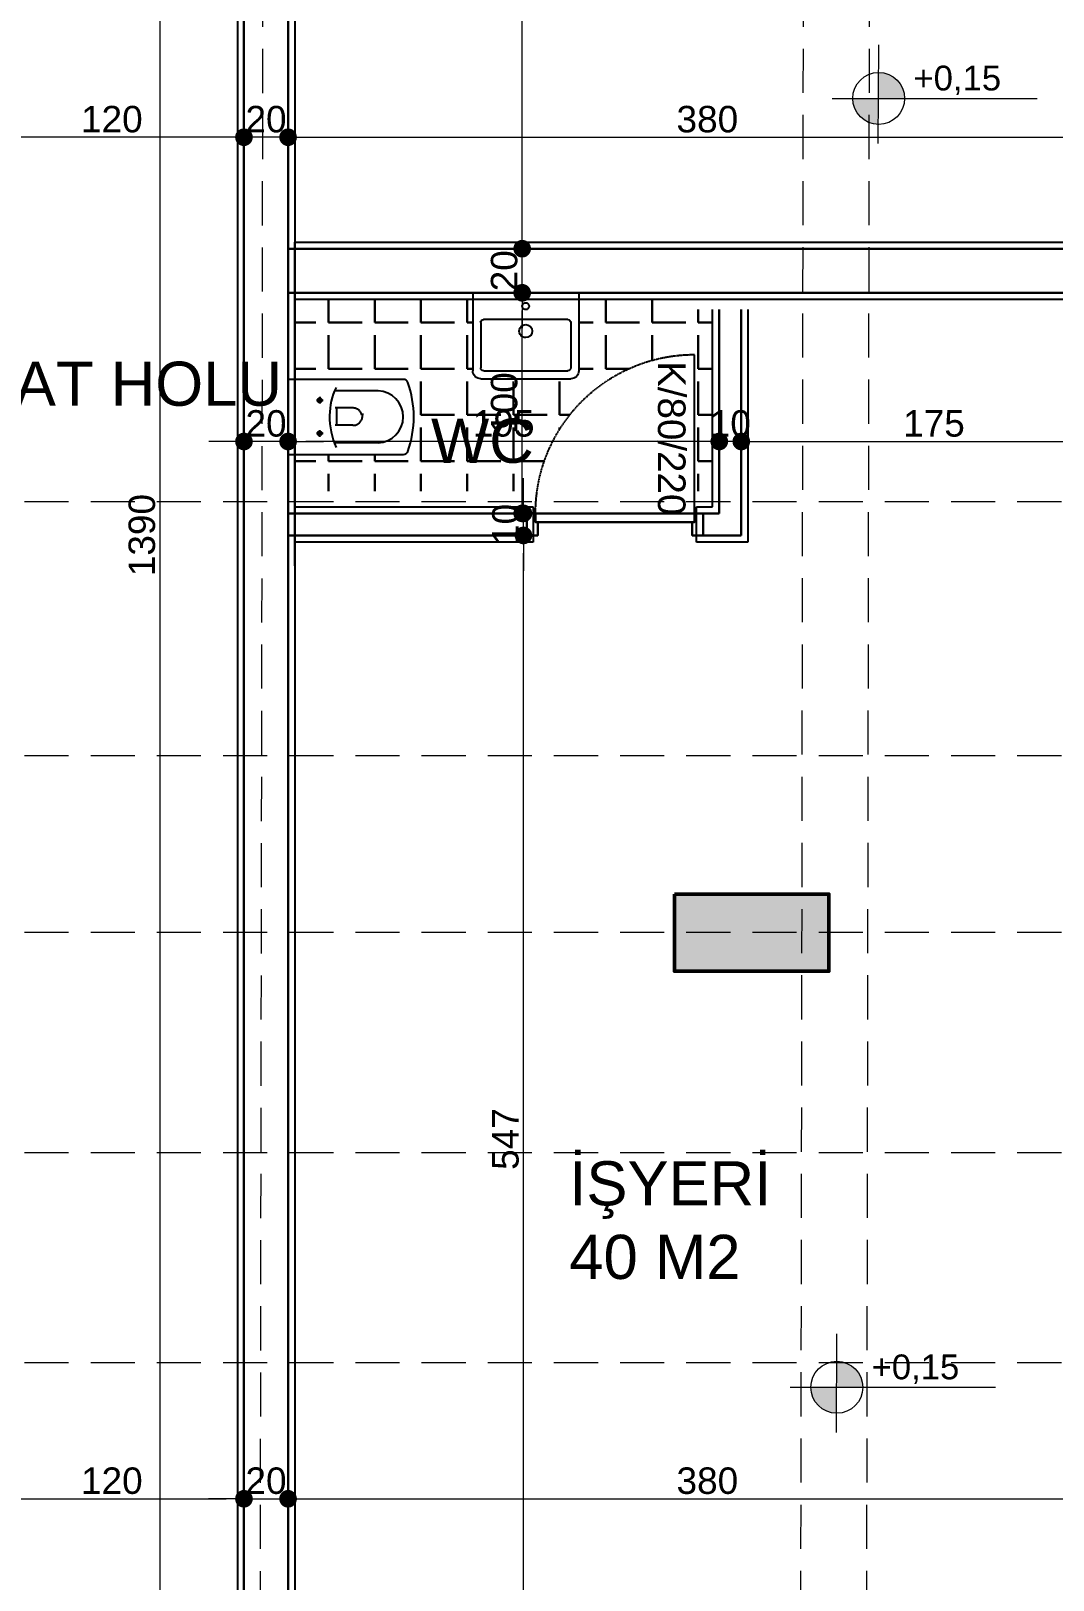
# Model space of a CAD drawing. Header units: millimetres. Extents: x 38129 to 72024, y -56282 to 16512.
# Drawn here: x 46297 to 46760, y -44649 to -43947 of the extents above; entities that cross this region are included whole.
import ezdxf

# ---------------------------------------------------------------- set-up
doc = ezdxf.new("R2010")
doc.units = ezdxf.units.MM
doc.linetypes.add('CENTER2', pattern=[1.125, 0.75, -0.125, 0.125, -0.125])
doc.linetypes.add('HIDDEN', pattern=[0.375, 0.25, -0.125])
for name, color, linetype, lineweight in [('AKS', 55, 'HIDDEN', 0), ('COLUMN4', 3, 'Continuous', 50), ('DIŞÖLÇÜ', 37, 'Continuous', 0), ('DUVAR', 255, 'Continuous', 30), ('KAPI', 4, 'Continuous', 30), ('KOT', 7, 'Continuous', 20), ('M', 210, 'Continuous', 30), ('mahal', 7, 'Continuous', 5), ('pencere+KAPI', 1, 'Continuous', 0), ('TARAMA', 252, 'Continuous', 0), ('ölçü İÇ', 31, 'Continuous', 0)]:
    doc.layers.add(name, color=color, linetype=linetype, lineweight=lineweight)
for name, color, linetype in [('HIDDEN', 1, 'HIDDEN'), ('sıva', 41, 'Continuous'), ('tefriş', 42, 'Continuous')]:
    doc.layers.add(name, color=color, linetype=linetype)
doc.styles.add('icdisolcu_yazi', font='arial.ttf')
doc.styles.get("Standard").update_dxf_attribs({"font": 'arial.ttf'})
doc.styles.add('style1', font='arial.ttf')
doc.dimstyles.new('İç Ölçü', dxfattribs={"dimtxt": 12, "dimasz": 8, "dimexe": 5, "dimexo": 0, "dimgap": 2, "dimtad": 1, "dimdec": 0, "dimzin": 12, "dimdsep": 46, "dimtxsty": 'icdisolcu_yazi', "dimblk": 'DOT', "dimcen": 8, "dimdle": 5, "dimclrd": 256, "dimclre": 256, "dimclrt": 7, "dimadec": 0, "dimazin": 3, "dimtfac": 1, "dimtdec": 0, "dimtix": 1, "dimtmove": 2, "dimatfit": 3, "dimldrblk": 'DOT', "dimfxl": 0, "dimtolj": 1, "dimtzin": 0, "dimlwd": -1, "dimlwe": -1, "dimarcsym": 0})

# ---------------------------------------------------------------- blocks, each defined once
blk = doc.blocks.new('_Dot')
at = {"color": 0, "lineweight": -2}
blk.add_line((-0.5, 0), (-1, 0), dxfattribs=at)
at = {"color": 0, "lineweight": 30, "const_width": 0.5}
blk.add_lwpolyline([(-0.25, 0, 1), (0.25, 0, 1)], format="xyb", close=True, dxfattribs=at)
blk = doc.blocks.new('*D830')
at = {"layer": 'Defpoints', "color": 0, "lineweight": 120, "transparency": 16777216}
for p in [(46354.98, -43480.42), (46354.98, -44870.74), (46354.98, -44870.74)]:
    blk.add_point(p, dxfattribs=at)
at = {"layer": 'ölçü İÇ', "transparency": 16777216}
for p, q in [((46354.98, -43480.42), (46359.98, -43480.42)), ((46354.98, -44870.74), (46359.98, -44870.74))]:
    blk.add_line(p, q, dxfattribs=at)
at = {"layer": 'ölçü İÇ', "linetype": 'Continuous', "transparency": 16777216}
blk.add_line((46354.98, -43488.42), (46354.98, -44862.74), dxfattribs=at)
at = {"layer": 'ölçü İÇ', "transparency": 16777216, "xscale": 8, "yscale": 8, "zscale": 8}
for p, rotation in [((46354.98, -43480.42), 90), ((46354.98, -44870.74), 270)]:
    blk.add_blockref('_Dot', p, dxfattribs=dict(at, rotation=rotation))
at = {"layer": 'ölçü İÇ', "color": 7, "transparency": 16777216, "insert": (46346.85, -44175.58), "char_height": 12, "attachment_point": 5, "rotation": 90, "style": 'icdisolcu_yazi'}
blk.add_mtext('\\A1;1390', dxfattribs=at)
blk = doc.blocks.new('duravit-caro-asma-62')
for p, q in [((-458.1, 117.6), (-259.3, 117.6)), ((-387, 1), (-387.6, -2.9)), ((-386.1, 4.7), (-387, 1)), ((-385, 8.2), (-386.1, 4.7)), ((-383.7, 11.7), (-385, 8.2)), ((-382.1, 15), (-383.7, 11.7)), ((-380.3, 18.1), (-382.1, 15)), ((-378.3, 21.1), (-380.3, 18.1)), ((-376.1, 23.8), (-378.3, 21.1)), ((-373.7, 26.4), (-376.1, 23.8)), ((-371.1, 28.7), (-373.7, 26.4)), ((-368.2, 30.8), (-371.1, 28.7)), ((-365.2, 32.7), (-368.2, 30.8)), ((-362, 34.3), (-365.2, 32.7)), ((-358.6, 35.7), (-362, 34.3)), ((-355, 36.8), (-358.6, 35.7)), ((-351.2, 37.5), (-355, 36.8)), ((-347.3, 38), (-351.2, 37.5)), ((-343.1, 38.2), (-347.3, 38)), ((-344.1, 38.2), (-264.1, 38.2)), ((-271.2, 37.2), (-271.2, -41.8)), ((-388, -6.8), (-388.1, -6.8)), ((-388.1, -6.8), (-388, -10.8)), ((-387.6, -2.9), (-388, -6.8)), ((-388, -10.8), (-387.6, -14.7)), ((-387.6, -14.7), (-386.9, -10.6)), ((-386.9, -10.6), (-386, -14.3)), ((-386, -14.3), (-384.8, -10)), ((-384.8, -10), (-383.4, -13.5)), ((-383.4, -13.5), (-381.8, -16.8)), ((-381.8, -16.8), (-379.9, -20)), ((-379.9, -20), (-377.8, -23.1)), ((-377.8, -23.1), (-375.5, -25.9)), ((-375.5, -25.9), (-372.9, -28.5)), ((-372.9, -28.5), (-370.2, -30.9)), ((-370.2, -30.9), (-367.2, -33.1)), ((-367.2, -33.1), (-364.1, -35.1)), ((-364.1, -35.1), (-360.7, -36.7)), ((-360.7, -36.7), (-357.2, -38.2)), ((-357.2, -38.2), (-353.4, -39.3)), ((-353.4, -39.3), (-349.5, -40.1)), ((-349.5, -40.1), (-345.4, -40.6)), ((-345.4, -40.6), (-341.1, -40.8)), ((-264.1, -41.8), (-340.1, -41.8)), ((-458.1, -117.6), (-260.9, -117.6))]:
    blk.add_line(p, q)
at = {"color": 4, "linetype": 'CENTER2', "ltscale": 30}
for p, q in [((-208.9, 75), (-176.5, 75)), ((-193.4, 90.5), (-193.4, 57.4)), ((-193.4, -90.5), (-193.4, -57.4)), ((-208.9, -75), (-176.5, -75))]:
    blk.add_line(p, q, dxfattribs=at)
blk.add_lwpolyline([(-50, 165, 0.414214), (-55, 170), (-573.2, 170, 0.320013), (-592.1, 156.5, 0.178212), (-592.1, -156.5, 0.320013), (-573.2, -170), (-55, -170, 0.414214), (-50, -165)], format="xyb", close=True)
for centre in [(-193.4, 75), (-193.4, -75)]:
    blk.add_circle(centre, 10)
for centre, radius, start, end in [((-454.3, 0), 117.7, 91.83895, 268.16105), ((-598.4, -3.9), 360.4, 359.66393, 23.20637), ((-541.7, -3.9), 303.7, 334.68731, 359.59491)]:
    blk.add_arc(centre, radius, start, end)
blk = doc.blocks.new('A$C5F901649')
at = {"layer": 'tefriş'}
for p, q in [((0, 0), (0, 29.48)), ((3, 32.48), (37, 32.48)), ((4.12, 29.48), (35.88, 29.48)), ((40, 0), (40, 29.48)), ((2.97, 11.25), (3, 28.35)), ((37.03, 11.25), (37, 28.35)), ((35.91, 10.13), (4.09, 10.13)), ((0, 0), (20, 0)), ((40, 0), (20, 0))]:
    blk.add_line(p, q, dxfattribs=at)
for centre, radius, start, end in [((3, 29.48), 3, 90, 180), ((4.12, 28.35), 1.13, 90, 179.92376), ((35.88, 28.35), 1.13, 0.07624, 90), ((37, 29.48), 3, 0, 90), ((20, 14.45), 2.48, 90, 270), ((20, 14.45), 2.48, 270, 90), ((4.09, 11.25), 1.13, 179.92376, 270), ((20, 5.05), 1.31, 90, 270), ((20, 5.05), 1.31, 270, 90), ((35.91, 11.25), 1.13, 270, 0.07624)]:
    blk.add_arc(centre, radius, start, end, dxfattribs=at)
blk = doc.blocks.new('*U11')
for p, q in [((4, 0), (0, 0)), ((76, 0), (80, 0))]:
    blk.add_line(p, q)
blk.add_lwpolyline([(4, 0), (76, 0), (76, -4), (4, -4)], close=True)
for points in [[(0, -10), (5, -10), (5, -4)], [(80, -10), (75, -10), (75, -4)]]:
    blk.add_lwpolyline(points)
at = {"layer": 'DUVAR'}
for p, q in [((0, 0), (0, -10)), ((80, 0), (80, -10))]:
    blk.add_line(p, q, dxfattribs=at)
at = {"layer": 'HIDDEN'}
blk.add_line((4, 0), (4, 72), dxfattribs=at)
blk.add_arc((4, 0), 72, 0, 90, dxfattribs=at)
blk = doc.blocks.new('*D889')
at = {"layer": 'Defpoints', "color": 0, "lineweight": 120, "transparency": 16777216}
for p in [(46519.78, -44165.74), (46521.25, -44165.74), (46519.78, -44175.74)]:
    blk.add_point(p, dxfattribs=at)
at = {"layer": 'ölçü İÇ', "linetype": 'Continuous', "transparency": 16777216}
for p, q in [((46519.78, -44157.74), (46519.78, -44149.74)), ((46519.78, -44175.74), (46519.78, -44165.74)), ((46519.78, -44183.74), (46519.78, -44191.74))]:
    blk.add_line(p, q, dxfattribs=at)
at = {"layer": 'ölçü İÇ', "transparency": 16777216}
for p, q in [((46521.25, -44165.74), (46514.78, -44165.74)), ((46519.78, -44175.74), (46524.78, -44175.74))]:
    blk.add_line(p, q, dxfattribs=at)
at = {"layer": 'ölçü İÇ', "transparency": 16777216, "xscale": 8, "yscale": 8, "zscale": 8}
for p, rotation in [((46519.78, -44165.74), 270), ((46519.78, -44175.74), 90)]:
    blk.add_blockref('_Dot', p, dxfattribs=dict(at, rotation=rotation))
at = {"layer": 'ölçü İÇ', "color": 7, "transparency": 16777216, "insert": (46511.65, -44170.74), "char_height": 12, "attachment_point": 5, "rotation": 90, "style": 'icdisolcu_yazi'}
blk.add_mtext('\\A1;10', dxfattribs=at)
blk = doc.blocks.new('*D890')
at = {"layer": 'Defpoints', "color": 0, "lineweight": 120, "transparency": 16777216}
for p in [(46519.2, -44065.75), (46520.82, -44065.75), (46521.25, -44165.74)]:
    blk.add_point(p, dxfattribs=at)
at = {"layer": 'ölçü İÇ', "transparency": 16777216}
for p, q in [((46520.82, -44065.75), (46514.2, -44065.75)), ((46521.25, -44165.74), (46514.2, -44165.74))]:
    blk.add_line(p, q, dxfattribs=at)
at = {"layer": 'ölçü İÇ', "linetype": 'Continuous', "transparency": 16777216}
blk.add_line((46519.2, -44157.74), (46519.2, -44073.75), dxfattribs=at)
at = {"layer": 'ölçü İÇ', "transparency": 16777216, "xscale": 8, "yscale": 8, "zscale": 8}
for p, rotation in [((46519.2, -44065.75), 90), ((46519.2, -44165.74), 270)]:
    blk.add_blockref('_Dot', p, dxfattribs=dict(at, rotation=rotation))
at = {"layer": 'ölçü İÇ', "color": 7, "transparency": 16777216, "insert": (46511.08, -44115.75), "char_height": 12, "attachment_point": 5, "rotation": 90, "style": 'icdisolcu_yazi'}
blk.add_mtext('\\A1;100', dxfattribs=at)
blk = doc.blocks.new('*D891')
at = {"layer": 'Defpoints', "color": 0, "lineweight": 120, "transparency": 16777216}
for p in [(46608.53, -44133.15), (46608.53, -44133.15), (46618.53, -44133.15)]:
    blk.add_point(p, dxfattribs=at)
at = {"layer": 'ölçü İÇ', "linetype": 'Continuous', "transparency": 16777216}
for p, q in [((46600.53, -44133.15), (46592.53, -44133.15)), ((46618.53, -44133.15), (46608.53, -44133.15)), ((46626.53, -44133.15), (46634.53, -44133.15))]:
    blk.add_line(p, q, dxfattribs=at)
at = {"layer": 'ölçü İÇ', "transparency": 16777216}
for p, q in [((46608.53, -44133.15), (46608.53, -44128.15)), ((46618.53, -44133.15), (46618.53, -44128.15))]:
    blk.add_line(p, q, dxfattribs=at)
at = {"layer": 'ölçü İÇ', "transparency": 16777216, "xscale": 8, "yscale": 8, "zscale": 8}
blk.add_blockref('_Dot', (46608.53, -44133.15), dxfattribs=at)
at = {"layer": 'ölçü İÇ', "transparency": 16777216, "xscale": 8, "yscale": 8, "zscale": 8, "rotation": 180}
blk.add_blockref('_Dot', (46618.53, -44133.15), dxfattribs=at)
at = {"layer": 'ölçü İÇ', "color": 7, "transparency": 16777216, "insert": (46613.53, -44125.02), "char_height": 12, "attachment_point": 5, "style": 'icdisolcu_yazi'}
blk.add_mtext('\\A1;10', dxfattribs=at)
blk = doc.blocks.new('*D892')
at = {"layer": 'Defpoints', "color": 0, "lineweight": 120, "transparency": 16777216}
for p in [(46413.09, -44133.15), (46413.09, -44133.15), (46608.53, -44133.15)]:
    blk.add_point(p, dxfattribs=at)
at = {"layer": 'ölçü İÇ', "transparency": 16777216}
for p, q in [((46413.09, -44133.15), (46413.09, -44138.15)), ((46608.53, -44133.15), (46608.53, -44128.15))]:
    blk.add_line(p, q, dxfattribs=at)
at = {"layer": 'ölçü İÇ', "linetype": 'Continuous', "transparency": 16777216}
blk.add_line((46600.53, -44133.15), (46421.09, -44133.15), dxfattribs=at)
at = {"layer": 'ölçü İÇ', "transparency": 16777216, "xscale": 8, "yscale": 8, "zscale": 8, "rotation": 180}
blk.add_blockref('_Dot', (46413.09, -44133.15), dxfattribs=at)
at = {"layer": 'ölçü İÇ', "transparency": 16777216, "xscale": 8, "yscale": 8, "zscale": 8}
blk.add_blockref('_Dot', (46608.53, -44133.15), dxfattribs=at)
at = {"layer": 'ölçü İÇ', "color": 7, "transparency": 16777216, "insert": (46510.81, -44125.02), "char_height": 12, "attachment_point": 5, "style": 'icdisolcu_yazi'}
blk.add_mtext('\\A1;195', dxfattribs=at)
blk = doc.blocks.new('*D893')
at = {"layer": 'Defpoints', "color": 0, "lineweight": 120, "transparency": 16777216}
for p in [(46393.09, -44133.15), (46393.09, -44133.15), (46413.09, -44133.15)]:
    blk.add_point(p, dxfattribs=at)
at = {"layer": 'ölçü İÇ', "linetype": 'Continuous', "transparency": 16777216}
for p, q in [((46385.09, -44133.15), (46377.09, -44133.15)), ((46413.09, -44133.15), (46393.09, -44133.15)), ((46421.09, -44133.15), (46429.09, -44133.15))]:
    blk.add_line(p, q, dxfattribs=at)
at = {"layer": 'ölçü İÇ', "transparency": 16777216}
for p, q in [((46393.09, -44133.15), (46393.09, -44138.15)), ((46413.09, -44133.15), (46413.09, -44138.15))]:
    blk.add_line(p, q, dxfattribs=at)
at = {"layer": 'ölçü İÇ', "transparency": 16777216, "xscale": 8, "yscale": 8, "zscale": 8}
blk.add_blockref('_Dot', (46393.09, -44133.15), dxfattribs=at)
at = {"layer": 'ölçü İÇ', "transparency": 16777216, "xscale": 8, "yscale": 8, "zscale": 8, "rotation": 180}
blk.add_blockref('_Dot', (46413.09, -44133.15), dxfattribs=at)
at = {"layer": 'ölçü İÇ', "color": 7, "transparency": 16777216, "insert": (46403.09, -44125.02), "char_height": 12, "attachment_point": 5, "style": 'icdisolcu_yazi'}
blk.add_mtext('\\A1;20', dxfattribs=at)
blk = doc.blocks.new('*D904')
at = {"layer": 'Defpoints', "color": 0, "lineweight": 120, "transparency": 16777216}
for p in [(46618.53, -44133.15), (46793.17, -44133.15), (46793.17, -44133.15)]:
    blk.add_point(p, dxfattribs=at)
at = {"layer": 'ölçü İÇ', "transparency": 16777216}
for p, q in [((46618.53, -44133.15), (46618.53, -44138.15)), ((46793.17, -44133.15), (46793.17, -44128.15))]:
    blk.add_line(p, q, dxfattribs=at)
at = {"layer": 'ölçü İÇ', "linetype": 'Continuous', "transparency": 16777216}
blk.add_line((46626.53, -44133.15), (46785.17, -44133.15), dxfattribs=at)
at = {"layer": 'ölçü İÇ', "transparency": 16777216, "xscale": 8, "yscale": 8, "zscale": 8, "rotation": 180}
blk.add_blockref('_Dot', (46618.53, -44133.15), dxfattribs=at)
at = {"layer": 'ölçü İÇ', "transparency": 16777216, "xscale": 8, "yscale": 8, "zscale": 8}
blk.add_blockref('_Dot', (46793.17, -44133.15), dxfattribs=at)
at = {"layer": 'ölçü İÇ', "color": 7, "transparency": 16777216, "insert": (46705.85, -44125.02), "char_height": 12, "attachment_point": 5, "style": 'icdisolcu_yazi'}
blk.add_mtext('\\A1;175', dxfattribs=at)
blk = doc.blocks.new('*D906')
at = {"layer": 'Defpoints', "color": 0, "lineweight": 120, "transparency": 16777216}
for p in [(46393.08, -44612.44), (46413.08, -44612.44), (46413.08, -44612.44)]:
    blk.add_point(p, dxfattribs=at)
at = {"layer": 'ölçü İÇ', "transparency": 16777216}
for p, q in [((46413.08, -44612.44), (46413.08, -44607.44)), ((46393.08, -44612.44), (46393.08, -44617.44))]:
    blk.add_line(p, q, dxfattribs=at)
at = {"layer": 'ölçü İÇ', "linetype": 'Continuous', "transparency": 16777216}
for p, q in [((46385.08, -44612.44), (46377.08, -44612.44)), ((46393.08, -44612.44), (46413.08, -44612.44)), ((46421.08, -44612.44), (46429.08, -44612.44))]:
    blk.add_line(p, q, dxfattribs=at)
at = {"layer": 'ölçü İÇ', "transparency": 16777216, "xscale": 8, "yscale": 8, "zscale": 8}
blk.add_blockref('_Dot', (46393.08, -44612.44), dxfattribs=at)
at = {"layer": 'ölçü İÇ', "transparency": 16777216, "xscale": 8, "yscale": 8, "zscale": 8, "rotation": 180}
blk.add_blockref('_Dot', (46413.08, -44612.44), dxfattribs=at)
at = {"layer": 'ölçü İÇ', "color": 7, "transparency": 16777216, "insert": (46403.08, -44604.31), "char_height": 12, "attachment_point": 5, "style": 'icdisolcu_yazi'}
blk.add_mtext('\\A1;20', dxfattribs=at)
blk = doc.blocks.new('*D907')
at = {"layer": 'Defpoints', "color": 0, "lineweight": 120, "transparency": 16777216}
for p in [(46413.08, -44612.44), (46793.17, -44612.44), (46793.17, -44612.44)]:
    blk.add_point(p, dxfattribs=at)
at = {"layer": 'ölçü İÇ', "transparency": 16777216}
for p, q in [((46413.08, -44612.44), (46413.08, -44607.44)), ((46793.17, -44612.44), (46793.17, -44607.44))]:
    blk.add_line(p, q, dxfattribs=at)
at = {"layer": 'ölçü İÇ', "linetype": 'Continuous', "transparency": 16777216}
blk.add_line((46421.08, -44612.44), (46785.17, -44612.44), dxfattribs=at)
at = {"layer": 'ölçü İÇ', "transparency": 16777216, "xscale": 8, "yscale": 8, "zscale": 8, "rotation": 180}
blk.add_blockref('_Dot', (46413.08, -44612.44), dxfattribs=at)
at = {"layer": 'ölçü İÇ', "transparency": 16777216, "xscale": 8, "yscale": 8, "zscale": 8}
blk.add_blockref('_Dot', (46793.17, -44612.44), dxfattribs=at)
at = {"layer": 'ölçü İÇ', "color": 7, "transparency": 16777216, "insert": (46603.13, -44604.31), "char_height": 12, "attachment_point": 5, "style": 'icdisolcu_yazi'}
blk.add_mtext('\\A1;380', dxfattribs=at)
blk = doc.blocks.new('*D925')
at = {"layer": 'Defpoints', "color": 0, "lineweight": 120, "transparency": 16777216}
for p in [(46413.08, -43995.22), (46793.17, -43995.22), (46793.17, -43995.22)]:
    blk.add_point(p, dxfattribs=at)
at = {"layer": 'ölçü İÇ', "transparency": 16777216}
for p, q in [((46413.08, -43995.22), (46413.08, -43990.22)), ((46793.17, -43995.22), (46793.17, -43990.22))]:
    blk.add_line(p, q, dxfattribs=at)
at = {"layer": 'ölçü İÇ', "linetype": 'Continuous', "transparency": 16777216}
blk.add_line((46421.08, -43995.22), (46785.17, -43995.22), dxfattribs=at)
at = {"layer": 'ölçü İÇ', "transparency": 16777216, "xscale": 8, "yscale": 8, "zscale": 8, "rotation": 180}
blk.add_blockref('_Dot', (46413.08, -43995.22), dxfattribs=at)
at = {"layer": 'ölçü İÇ', "transparency": 16777216, "xscale": 8, "yscale": 8, "zscale": 8}
blk.add_blockref('_Dot', (46793.17, -43995.22), dxfattribs=at)
at = {"layer": 'ölçü İÇ', "color": 7, "transparency": 16777216, "insert": (46603.13, -43987.09), "char_height": 12, "attachment_point": 5, "style": 'icdisolcu_yazi'}
blk.add_mtext('\\A1;380', dxfattribs=at)
blk = doc.blocks.new('wertertw')
at = {"layer": 'TARAMA', "lineweight": -3}
h = blk.add_hatch(dxfattribs=at)
h.set_pattern_fill('ANSI33', color=256, scale=2.5, style=0)
h.set_pattern_definition([(45, (-86643.698, -32547.66), (-11.2253202, 11.2253202), []), (45, (-86632.472, -32547.66), (-11.2253202, 11.2253202), [7.9375, -3.96875])])
h.paths.add_polyline_path([(-616.25, 351.94), (-616.25, -88.06), (-306.25, -88.06), (-306.25, -68.06), (-596.25, -68.06), (-596.25, 331.94), (-306.25, 331.94), (-306.25, 351.94)])
h.paths.add_polyline_path([(38.75, -338.06), (78.75, -338.06), (78.75, -378.06), (38.75, -378.06)])
h.paths.add_polyline_path([(-471.25, -318.06), (-441.25, -318.06), (-441.25, -378.06), (-471.25, -378.06)])
h.paths.add_polyline_path([(-961.25, -318.06), (-931.25, -318.06), (-931.25, -378.06), (-961.25, -378.06)])
h.paths.add_polyline_path([(343.75, -163.06), (413.75, -163.06), (413.75, -198.06), (343.75, -198.06)])
h.paths.add_polyline_path([(8.75, -163.06), (78.75, -163.06), (78.75, -198.06), (8.75, -198.06)])
h.paths.add_polyline_path([(-1036.25, -148.06), (-906.25, -148.06), (-906.25, -178.06), (-1036.25, -178.06)])
h.paths.add_polyline_path([(-976.25, 256.94), (-916.25, 256.94), (-916.25, 226.94), (-976.25, 226.94)])
h.paths.add_polyline_path([(343.75, 459.44), (413.75, 459.44), (413.75, 424.44), (343.75, 424.44)])
h.paths.add_polyline_path([(8.75, 459.44), (78.75, 459.44), (78.75, 424.44), (8.75, 424.44)])
h.paths.add_polyline_path([(-616.25, 531.94), (-306.25, 531.94), (-306.25, 511.94), (-616.25, 511.94)])
h.paths.add_polyline_path([(-976.25, 656.94), (-916.25, 656.94), (-916.25, 626.94), (-976.25, 626.94)])
h.paths.add_polyline_path([(-616.25, 971.94), (-306.25, 971.94), (-306.25, 951.94), (-616.25, 951.94)])
h.paths.add_polyline_path([(343.75, 1081.94), (413.75, 1081.94), (413.75, 1046.94), (343.75, 1046.94)])
h.paths.add_polyline_path([(8.75, 1081.94), (78.75, 1081.94), (78.75, 1046.94), (8.75, 1046.94)])
h.paths.add_polyline_path([(-1036.25, 1061.94), (-906.25, 1061.94), (-906.25, 1031.94), (-1036.25, 1031.94)])
h.paths.add_polyline_path([(-931.25, 1286.94), (-901.25, 1286.94), (-901.25, 1226.94), (-931.25, 1226.94)])
h.paths.add_polyline_path([(68.75, 1332.04), (108.75, 1332.04), (108.75, 1292.04), (68.75, 1292.04)])
h.paths.add_polyline_path([(-511.25, 1332.04), (-481.25, 1332.04), (-481.25, 1252.04), (-511.25, 1252.04)])
at = {"layer": 'COLUMN4', "color": 3}
blk.add_lwpolyline([(8.75, 459.44), (78.75, 459.44), (78.75, 424.44), (8.75, 424.44)], close=True, dxfattribs=at)
blk = doc.blocks.new('*D940')
at = {"layer": 'Defpoints', "color": 0, "lineweight": 120, "transparency": 16777216}
for p in [(46393.08, -43995.22), (46393.08, -43996.65), (46413.08, -43995.22)]:
    blk.add_point(p, dxfattribs=at)
at = {"layer": 'ölçü İÇ', "transparency": 16777216}
for p, q in [((46393.08, -43996.65), (46393.08, -43990.22)), ((46413.08, -43995.22), (46413.08, -43990.22))]:
    blk.add_line(p, q, dxfattribs=at)
at = {"layer": 'ölçü İÇ', "linetype": 'Continuous', "transparency": 16777216}
for p, q in [((46385.08, -43995.22), (46377.08, -43995.22)), ((46413.08, -43995.22), (46393.08, -43995.22)), ((46421.08, -43995.22), (46429.08, -43995.22))]:
    blk.add_line(p, q, dxfattribs=at)
at = {"layer": 'ölçü İÇ', "transparency": 16777216, "xscale": 8, "yscale": 8, "zscale": 8}
blk.add_blockref('_Dot', (46393.08, -43995.22), dxfattribs=at)
at = {"layer": 'ölçü İÇ', "transparency": 16777216, "xscale": 8, "yscale": 8, "zscale": 8, "rotation": 180}
blk.add_blockref('_Dot', (46413.08, -43995.22), dxfattribs=at)
at = {"layer": 'ölçü İÇ', "color": 7, "transparency": 16777216, "insert": (46403.08, -43987.09), "char_height": 12, "attachment_point": 5, "style": 'icdisolcu_yazi'}
blk.add_mtext('\\A1;20', dxfattribs=at)
blk = doc.blocks.new('*D941')
at = {"layer": 'Defpoints', "color": 0, "lineweight": 120, "transparency": 16777216}
for p in [(46273.29, -43995.06), (46273.29, -43995.22), (46393.08, -43996.65)]:
    blk.add_point(p, dxfattribs=at)
at = {"layer": 'ölçü İÇ', "transparency": 16777216}
for p, q in [((46393.08, -43996.65), (46393.08, -43990.22)), ((46273.29, -43995.06), (46273.29, -44000.22))]:
    blk.add_line(p, q, dxfattribs=at)
at = {"layer": 'ölçü İÇ', "linetype": 'Continuous', "transparency": 16777216}
blk.add_line((46385.08, -43995.22), (46281.29, -43995.22), dxfattribs=at)
at = {"layer": 'ölçü İÇ', "transparency": 16777216, "xscale": 8, "yscale": 8, "zscale": 8, "rotation": 180}
blk.add_blockref('_Dot', (46273.29, -43995.22), dxfattribs=at)
at = {"layer": 'ölçü İÇ', "transparency": 16777216, "xscale": 8, "yscale": 8, "zscale": 8}
blk.add_blockref('_Dot', (46393.08, -43995.22), dxfattribs=at)
at = {"layer": 'ölçü İÇ', "color": 7, "transparency": 16777216, "insert": (46333.19, -43987.09), "char_height": 12, "attachment_point": 5, "style": 'icdisolcu_yazi'}
blk.add_mtext('\\A1;120', dxfattribs=at)
blk = doc.blocks.new('*D944')
at = {"layer": 'Defpoints', "color": 0, "lineweight": 120, "transparency": 16777216}
for p in [(46393.08, -44612.44), (46393.08, -44629.17), (46273.29, -44643.6)]:
    blk.add_point(p, dxfattribs=at)
at = {"layer": 'ölçü İÇ', "transparency": 16777216}
for p, q in [((46273.29, -44617.44), (46273.29, -44607.44)), ((46393.08, -44617.44), (46393.08, -44607.44))]:
    blk.add_line(p, q, dxfattribs=at)
at = {"layer": 'ölçü İÇ', "linetype": 'Continuous', "transparency": 16777216}
blk.add_line((46281.29, -44612.44), (46385.08, -44612.44), dxfattribs=at)
at = {"layer": 'ölçü İÇ', "transparency": 16777216, "xscale": 8, "yscale": 8, "zscale": 8, "rotation": 180}
blk.add_blockref('_Dot', (46273.29, -44612.44), dxfattribs=at)
at = {"layer": 'ölçü İÇ', "transparency": 16777216, "xscale": 8, "yscale": 8, "zscale": 8}
blk.add_blockref('_Dot', (46393.08, -44612.44), dxfattribs=at)
at = {"layer": 'ölçü İÇ', "color": 7, "transparency": 16777216, "insert": (46333.19, -44604.31), "char_height": 12, "attachment_point": 5, "style": 'icdisolcu_yazi'}
blk.add_mtext('\\A1;120', dxfattribs=at)
blk = doc.blocks.new('*D950')
at = {"layer": 'Defpoints', "color": 0, "lineweight": 120, "transparency": 16777216}
for p in [(46505.52, -44175.74), (46519.78, -44175.74), (46539.45, -44722.99)]:
    blk.add_point(p, dxfattribs=at)
at = {"layer": 'ölçü İÇ', "transparency": 16777216}
for p, q in [((46514.78, -44175.74), (46524.78, -44175.74)), ((46524.78, -44722.99), (46514.78, -44722.99))]:
    blk.add_line(p, q, dxfattribs=at)
at = {"layer": 'ölçü İÇ', "linetype": 'Continuous', "transparency": 16777216}
blk.add_line((46519.78, -44714.99), (46519.78, -44183.74), dxfattribs=at)
at = {"layer": 'ölçü İÇ', "transparency": 16777216, "xscale": 8, "yscale": 8, "zscale": 8}
for p, rotation in [((46519.78, -44175.74), 90), ((46519.78, -44722.99), 270)]:
    blk.add_blockref('_Dot', p, dxfattribs=dict(at, rotation=rotation))
at = {"layer": 'ölçü İÇ', "color": 7, "transparency": 16777216, "insert": (46511.67, -44449.36), "char_height": 12, "attachment_point": 5, "rotation": 90, "style": 'icdisolcu_yazi'}
blk.add_mtext('\\A1;547', dxfattribs=at)
blk = doc.blocks.new('*D998')
at = {"layer": 'Defpoints', "color": 0, "lineweight": 120, "transparency": 16777216}
for p in [(46519.2, -44045.74), (46526.73, -44045.74), (46520.82, -44065.75)]:
    blk.add_point(p, dxfattribs=at)
at = {"layer": 'ölçü İÇ', "linetype": 'Continuous', "transparency": 16777216}
for p, q in [((46519.2, -44037.74), (46519.2, -44029.74)), ((46519.2, -44065.75), (46519.2, -44045.74)), ((46519.2, -44073.75), (46519.2, -44081.75))]:
    blk.add_line(p, q, dxfattribs=at)
at = {"layer": 'ölçü İÇ', "transparency": 16777216}
for p, q in [((46524.2, -44045.74), (46514.2, -44045.74)), ((46520.82, -44065.75), (46514.2, -44065.75))]:
    blk.add_line(p, q, dxfattribs=at)
at = {"layer": 'ölçü İÇ', "transparency": 16777216, "xscale": 8, "yscale": 8, "zscale": 8}
for p, rotation in [((46519.2, -44045.74), 270), ((46519.2, -44065.75), 90)]:
    blk.add_blockref('_Dot', p, dxfattribs=dict(at, rotation=rotation))
at = {"layer": 'ölçü İÇ', "color": 7, "transparency": 16777216, "insert": (46511.08, -44055.75), "char_height": 12, "attachment_point": 5, "rotation": 90, "style": 'icdisolcu_yazi'}
blk.add_mtext('\\A1;20', dxfattribs=at)
blk = doc.blocks.new('*D999')
at = {"layer": 'Defpoints', "color": 0, "lineweight": 120, "transparency": 16777216}
for p in [(46519.2, -43760.43), (46578.75, -43760.43), (46526.73, -44045.74)]:
    blk.add_point(p, dxfattribs=at)
at = {"layer": 'ölçü İÇ', "transparency": 16777216}
for p, q in [((46524.2, -43760.43), (46514.2, -43760.43)), ((46524.2, -44045.74), (46514.2, -44045.74))]:
    blk.add_line(p, q, dxfattribs=at)
at = {"layer": 'ölçü İÇ', "linetype": 'Continuous', "transparency": 16777216}
blk.add_line((46519.2, -44037.74), (46519.2, -43768.43), dxfattribs=at)
at = {"layer": 'ölçü İÇ', "transparency": 16777216, "xscale": 8, "yscale": 8, "zscale": 8}
for p, rotation in [((46519.2, -43760.43), 90), ((46519.2, -44045.74), 270)]:
    blk.add_blockref('_Dot', p, dxfattribs=dict(at, rotation=rotation))
at = {"layer": 'ölçü İÇ', "color": 7, "transparency": 16777216, "insert": (46511.08, -43903.09), "char_height": 12, "attachment_point": 5, "rotation": 90, "style": 'icdisolcu_yazi'}
blk.add_mtext('\\A1;285', dxfattribs=at)

msp = doc.modelspace()

# ---------------------------------------------------------------- hatches: boundary and pattern name
at = {"layer": 'KOT'}
for points in [[(46680.8, -43965.85), (46680.8, -43977.62), (46692.56, -43977.62, 0.414214)], [(46680.8, -43977.62), (46669.03, -43977.62, 0.414214), (46680.8, -43989.39)], [(46661.83, -44550.11), (46661.83, -44561.88), (46673.6, -44561.88, 0.414214)], [(46661.83, -44561.88), (46650.06, -44561.88, 0.414214), (46661.83, -44573.65)]]:
    msp.add_hatch(color=256, dxfattribs=at).paths.add_polyline_path(points)
at = {"layer": 'M'}
h = msp.add_hatch(dxfattribs=at)
h.set_pattern_fill('ANGLE', color=256, scale=3)
h.set_pattern_definition([(0, (8691.423, -29515.499), (0, 20.955), [15.24, -5.715]), (90, (8691.423, -29515.499), (-20.955, 1e-15), [15.24, -5.715])])
h.paths.add_polyline_path([(46605.53, -44073.32), (46588.21, -44073.32), (46588.21, -44068.81), (46544.82, -44068.79), (46544.83, -44101.12, -0.414214), (46541.23, -44104.72), (46500.43, -44104.72, -0.414214), (46496.83, -44101.12), (46496.82, -44068.78), (46416.08, -44068.75), (46416.08, -44104.99), (46465.41, -44104.99, -0.320013), (46467.3, -44106.33, -0.178212), (46467.3, -44137.64, -0.320013), (46465.41, -44138.99), (46416.08, -44138.99), (46416.08, -44155.66), (46525.96, -44155.66, -0.373619), (46597.24, -44093.74), (46597.25, -44155.66), (46605.53, -44155.66)])
h.paths.add_polyline_path([(46523.53, -44133.24), (46523.53, -44099.27), (46498.8, -44099.27), (46498.8, -44133.24)], flags=24)
h.paths.add_polyline_path([(46600.69, -44137.47), (46625.34, -44137.47), (46625.34, -44112.74), (46600.69, -44112.74)], flags=9)
h.paths.add_polyline_path([(46493.24, -44137.47), (46527.21, -44137.47), (46527.21, -44112.74), (46493.24, -44112.74)], flags=8)
h.paths.add_polyline_path([(46472.54, -44153.69), (46529.09, -44153.69), (46529.09, -44112.48), (46472.54, -44112.48)], flags=24)

# ---------------------------------------------------------------- linework, layer by layer
at = {"layer": 'AKS', "ltscale": 80}
for p, q in [((46403.09, -42965.19), (46399.24, -45363.15)), ((46648.1, -42965.11), (46644.25, -45363.07)), ((46678.1, -42965.11), (46674.1, -45363.07)), ((47273.6, -44160.48), (45234.91, -44160.48)), ((47273.6, -44275.66), (45234.91, -44275.66)), ((47273.6, -44355.66), (45234.91, -44355.66)), ((47273.6, -44455.66), (45234.91, -44455.66)), ((47273.6, -44550.83), (45234.91, -44550.83))]:
    msp.add_line(p, q, dxfattribs=at)
at = {"layer": 'DUVAR'}
for p, q in [((46393.08, -44015.74), (46393.08, -43715.73)), ((46413.08, -44275.66), (46413.08, -43760.43)), ((46393.08, -44015.74), (46393.08, -44870.74)), ((46413.08, -44045.74), (46413.08, -44186.44)), ((46413.08, -44045.74), (46993.17, -44045.74)), ((46413.08, -44065.74), (46569.43, -44065.74)), ((46993.17, -44065.74), (46413.08, -44065.74)), ((46413.08, -44065.74), (46413.08, -44165.74)), ((46608.52, -44073.32), (46608.53, -44165.74)), ((46618.53, -44073.32), (46618.53, -44175.74)), ((46525.25, -44165.74), (46413.08, -44165.74)), ((46608.53, -44165.74), (46589.05, -44165.74)), ((46413.08, -44175.74), (46413.08, -44722.99)), ((46526.25, -44175.74), (46413.08, -44175.74)), ((46601.25, -44175.74), (46618.53, -44175.74))]:
    msp.add_line(p, q, dxfattribs=at)
at = {"layer": 'KOT'}
for p, q in [((46680.63, -43998.1), (46680.8, -43953.33)), ((46659.71, -43977.62), (46752.69, -43977.62)), ((46661.66, -44582.36), (46661.83, -44537.59)), ((46640.74, -44561.88), (46733.72, -44561.88))]:
    msp.add_line(p, q, dxfattribs=at)
for centre in [(46680.8, -43977.62), (46661.83, -44561.88)]:
    msp.add_circle(centre, 11.77, dxfattribs=at)
at = {"layer": 'sıva'}
for p, q in [((46416.08, -43763.43), (46416.08, -44275.66)), ((46416.08, -44189.44), (46416.08, -44042.74)), ((46416.08, -44068.75), (46416.08, -44162.74)), ((46605.53, -44162.74), (46605.53, -44073.32)), ((46621.53, -44073.32), (46621.53, -44178.74)), ((46416.08, -44162.74), (46524.2, -44162.74)), ((46524.2, -44162.74), (46524.21, -44178.75)), ((46598.25, -44178.74), (46598.25, -44162.74)), ((46598.25, -44162.74), (46605.53, -44162.74)), ((46524.21, -44178.75), (46416.08, -44178.74)), ((46416.08, -44178.74), (46416.08, -44722.99)), ((46621.53, -44178.74), (46598.25, -44178.74))]:
    msp.add_line(p, q, dxfattribs=at)
for points in [[(46394.4, -43144.34), (46393.08, -43144.34), (46390.08, -43144.34), (46390.08, -43465.42), (46390.08, -43462.42), (46350.58, -43462.42), (46347.58, -43462.42), (46347.58, -43480.42), (46347.58, -43483.42), (46393.08, -43483.42), (46390.08, -43483.42), (46390.08, -44867.74), (46276.28, -44867.74), (46276.28, -44834.6), (46268.29, -44834.6)], [(46416.08, -44042.74), (46996.17, -44042.74), (46996.17, -44068.81), (46416.08, -44068.75)]]:
    msp.add_lwpolyline(points, dxfattribs=at)

# ---------------------------------------------------------------- block references
at = {"layer": 'DIŞÖLÇÜ'}
msp.add_blockref('wertertw', (46579.46, -44797.76), dxfattribs=at)
at = {"layer": 'KAPI', "xscale": -1, "rotation": 0.004994161977647238}
msp.add_blockref('*U11', (46601.25, -44165.74), dxfattribs=at)
at = {"layer": 'tefriş'}
for name, p, xscale, yscale, zscale, rotation in [('A$C5F901649', (46496.82, -44065.75), -1.199999999953434, 1.199999999953434, 1.199999999953433, 180.0027645678603), ('duravit-caro-asma-62', (46408.09, -44121.99), 0.099999999976717, 0.099999999976717, 0.099999999976717, 180.0027645679477)]:
    msp.add_blockref(name, p, dxfattribs=dict(at, xscale=xscale, yscale=yscale, zscale=zscale, rotation=rotation))

# ---------------------------------------------------------------- texts
at = {"layer": 'mahal', "char_height": 11.25, "width": 137.9602, "attachment_point": 3, "style": 'style1'}
for insert in [(46736.3, -43962.76), (46717.33, -44547.02)]:
    msp.add_mtext('+0,15', dxfattribs=dict(at, insert=insert))
at = {"layer": 'mahal', "char_height": 20}
for s, insert, attachment_point in [('KAT HOLU', (46270.6, -44117.24), 7), ('İŞYERİ\\P40 M2', (46540.53, -44459.43), 1)]:
    msp.add_mtext_dynamic_manual_height_columns(s, width=250.3432, gutter_width=12.5, heights=[0], dxfattribs=dict(at, insert=insert, attachment_point=attachment_point))
at = {"layer": 'mahal', "insert": (46477.88, -44143.11), "char_height": 20, "attachment_point": 7, "rotation": 0.00276}
msp.add_mtext_dynamic_manual_height_columns('WC', width=250.3432, gutter_width=12.5, heights=[0], dxfattribs=at)
at = {"layer": 'pencere+KAPI', "insert": (46580.56, -44096.71), "char_height": 12.5, "width": 27.0954, "attachment_point": 7, "rotation": 270.00499, "style": 'style1'}
msp.add_mtext('K/80/220', dxfattribs=at)

# ---------------------------------------------------------------- dimensions: what is measured, and where the dimension line sits
at = {"layer": 'ölçü İÇ'}
for base, p1, p2, picture, middle in [((46354.98, -44870.74), (46354.98, -43480.42), (46354.98, -44870.74), '*D830', (46346.85, -44175.58)), ((46519.2, -43760.43), (46526.73, -44045.74), (46578.75, -43760.43), '*D999', (46511.08, -43903.09)), ((46519.2, -44045.74), (46520.82, -44065.75), (46526.73, -44045.74), '*D998', (46511.08, -44055.75)), ((46519.2, -44065.75), (46521.25, -44165.74), (46520.82, -44065.75), '*D890', (46511.08, -44115.75)), ((46519.78, -44165.74), (46519.78, -44175.74), (46521.25, -44165.74), '*D889', (46511.65, -44170.74)), ((46519.78, -44175.74), (46539.45, -44722.99), (46505.52, -44175.74), '*D950', (46511.67, -44449.36))]:
    dim = msp.add_linear_dim(base=base, p1=p1, p2=p2, angle=90, dimstyle='İç Ölçü', dxfattribs=at)
    dim.commit()
    dim.dimension.update_dxf_attribs({"geometry": picture, "text_midpoint": middle})
for base, p1, p2, picture, middle in [((46273.29, -43995.22), (46393.08, -43996.65), (46273.29, -43995.06), '*D941', (46333.19, -43987.09)), ((46393.08, -43995.22), (46413.08, -43995.22), (46393.08, -43996.65), '*D940', (46403.08, -43987.09)), ((46793.17, -43995.22), (46413.08, -43995.22), (46793.17, -43995.22), '*D925', (46603.13, -43987.09)), ((46393.09, -44133.15), (46413.09, -44133.15), (46393.09, -44133.15), '*D893', (46403.09, -44125.02)), ((46413.09, -44133.15), (46608.53, -44133.15), (46413.09, -44133.15), '*D892', (46510.81, -44125.02)), ((46608.53, -44133.15), (46618.53, -44133.15), (46608.53, -44133.15), '*D891', (46613.53, -44125.02)), ((46793.17, -44133.15), (46618.53, -44133.15), (46793.17, -44133.15), '*D904', (46705.85, -44125.02)), ((46393.08, -44612.44), (46273.29, -44643.6), (46393.08, -44629.17), '*D944', (46333.19, -44604.31)), ((46413.08, -44612.44), (46393.08, -44612.44), (46413.08, -44612.44), '*D906', (46403.08, -44604.31)), ((46793.17, -44612.44), (46413.08, -44612.44), (46793.17, -44612.44), '*D907', (46603.13, -44604.31))]:
    dim = msp.add_linear_dim(base=base, p1=p1, p2=p2, dimstyle='İç Ölçü', dxfattribs=at)
    dim.commit()
    dim.dimension.update_dxf_attribs({"geometry": picture, "text_midpoint": middle})

doc.saveas('drawing.dxf')
